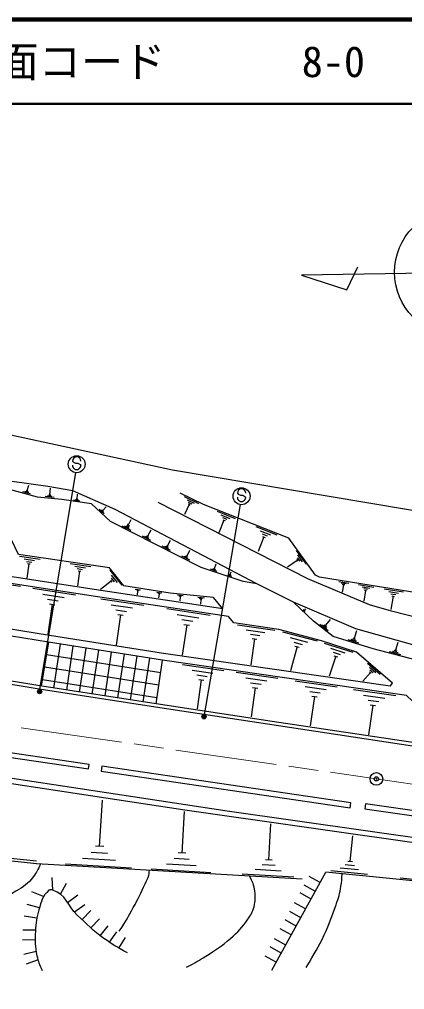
# Model space of a CAD drawing. Units: millimetres at full size, sheet at 1:1000; details may follow other scales. Extents: x 40000 to 680000, y 20000 to 380000.
# Drawn here: x 128098 to 173694, y 265045 to 380000 of the extents above; entities that cross this region are included whole.
import ezdxf
from ezdxf.enums import TextEntityAlignment as Align

# ---------------------------------------------------------------- set-up
doc = ezdxf.new("R2010")
doc.units = ezdxf.units.MM
doc.header["$LTSCALE"] = 1000
doc.header["$PDMODE"] = 32
doc.header["$PDSIZE"] = 500
doc.linetypes.add('CHAIN', pattern=[18.5, 12, -1.5, 3.5, -1.5])
for name, color, linetype, lineweight in [('M-BGD', 7, 'Continuous', 25), ('M-BMK', 2, 'CHAIN', 13), ('M-BMK-SRVR', 3, 'Continuous', 25), ('M-STR-STRC', 7, 'Continuous', 25), ('M-TTL', 2, 'Continuous', 140), ('M-TTL-LINE', 7, 'Continuous', 50)]:
    doc.layers.add(name, color=color, linetype=linetype, lineweight=lineweight)
doc.layers.add('M-TTL-TXT', color=7, linetype='Continuous')
doc.styles.add('ＭＳ ゴシック', font='')
doc.styles.get('ＭＳ ゴシック').set_extended_font_data('MS Gothic')

msp = doc.modelspace()

# ---------------------------------------------------------------- linework, layer by layer
at = {"layer": 'M-BGD'}
for p, q in [((166876, 347964), (168175, 350669)), ((194498, 350254), (161474, 349676)), ((161474, 349676), (166876, 347964)), ((129089, 324165), (128974, 324196)), ((129031, 324180), (129205, 324825)), ((131711, 323718), (131789, 324451)), ((129417, 323779), (128496, 324029)), ((129211, 323934), (128751, 324058)), ((129121, 324057), (128891, 324119)), ((132202, 323349), (131155, 323459)), ((131951, 323481), (131428, 323536)), ((131831, 323600), (131570, 323627)), ((131777, 323711), (131646, 323725)), ((135253, 322936), (134513, 323046)), ((135079, 323037), (134709, 323092)), ((134997, 323125), (134812, 323152)), ((134962, 323206), (134870, 323219)), ((134916, 323213), (134993, 323730)), ((147600, 323458), (149298, 322631)), ((147942, 323082), (148791, 322668)), ((138129, 321399), (137555, 321925)), ((138000, 321835), (138369, 322237)), ((148201, 322535), (147622, 321347)), ((148071, 322809), (148496, 322602)), ((148095, 322587), (148307, 322484)), ((138038, 321588), (137751, 321851)), ((138019, 321711), (137876, 321843)), ((138036, 321802), (137964, 321867)), ((140965, 320019), (141338, 320753)), ((151499, 321720), (153623, 320882)), ((151946, 321298), (153008, 320879)), ((152128, 320980), (152659, 320771)), ((141330, 319437), (140280, 319971)), ((141121, 319676), (140596, 319942)), ((152310, 320663), (151723, 319176)), ((152177, 320716), (152443, 320611)), ((156086, 319906), (158553, 318933)), ((143673, 318247), (142653, 318765)), ((143469, 318479), (142959, 318738)), ((143394, 318645), (143139, 318775)), ((143382, 318780), (143254, 318845)), ((143318, 318812), (143681, 319526)), ((157028, 318679), (156346, 316953)), ((156605, 319416), (157839, 318929)), ((156817, 319047), (157433, 318804)), ((156873, 318740), (157182, 318618)), ((145986, 317071), (144995, 317575)), ((145789, 317296), (145294, 317548)), ((145716, 317459), (145468, 317584)), ((145704, 317589), (145580, 317652)), ((145642, 317621), (145994, 318314)), ((128106, 316400), (130537, 316050)), ((148272, 315910), (147309, 316399)), ((148080, 316129), (147599, 316373)), ((148009, 316286), (147768, 316408)), ((147997, 316413), (147877, 316474)), ((147937, 316444), (148280, 317117)), ((160866, 317060), (162039, 315448)), ((160983, 316221), (161276, 315818)), ((160998, 316540), (161584, 315734)), ((128679, 316069), (129894, 315894)), ((128948, 315783), (129555, 315695)), ((129216, 315496), (128971, 313795)), ((129065, 315518), (129368, 315474)), ((134087, 315551), (136559, 315194)), ((134670, 315215), (135905, 315036)), ((151199, 314949), (151381, 315495)), ((160969, 315903), (159840, 315082)), ((160895, 316003), (161042, 315802)), ((134943, 314923), (135561, 314834)), ((135216, 314631), (134967, 312901)), ((135062, 314653), (135371, 314609)), ((138800, 314756), (140215, 312953)), ((138974, 314164), (139681, 313262)), ((151512, 314585), (150732, 314844)), ((151343, 314728), (150953, 314858)), ((151271, 314838), (151076, 314903)), ((151248, 314933), (151151, 314965)), ((153252, 314007), (152781, 314163)), ((153149, 314093), (152914, 314171)), ((153106, 314160), (152989, 314199)), ((153092, 314217), (153034, 314236)), ((153063, 314226), (153173, 314556)), ((123248, 313605), (128245, 312830)), ((138967, 313430), (137704, 312439)), ((138878, 313542), (139055, 313317)), ((138970, 313797), (139324, 313346)), ((165921, 313403), (167085, 313215)), ((166193, 313240), (166775, 313146)), ((166446, 312960), (166314, 312145)), ((166320, 313100), (166611, 313053)), ((166374, 312972), (166519, 312948)), ((168245, 313027), (170050, 312734)), ((168667, 312773), (169570, 312627)), ((129704, 312604), (134747, 311822)), ((130887, 311904), (133409, 311513)), ((141812, 312509), (142437, 312412)), ((141959, 312422), (142271, 312373)), ((142027, 312347), (142183, 312323)), ((142095, 312273), (142028, 311835)), ((142056, 312279), (142135, 312266)), ((144349, 312134), (144962, 312039)), ((144492, 312049), (144799, 312002)), ((144560, 311976), (144713, 311952)), ((144627, 311903), (144560, 311473)), ((144588, 311909), (144665, 311897)), ((146803, 311807), (147483, 311738)), ((146966, 311722), (147306, 311687)), ((147044, 311645), (147214, 311628)), ((147122, 311569), (147074, 311092)), ((147080, 311573), (147165, 311564)), ((149207, 311540), (149991, 311460)), ((169060, 312339), (168855, 311075)), ((168863, 312556), (169315, 312483)), ((168947, 312357), (169173, 312321)), ((171292, 312533), (173575, 312163)), ((171826, 312212), (172968, 312027)), ((172323, 311663), (172064, 310065)), ((172074, 311938), (172645, 311845)), ((172180, 311686), (172465, 311640)), ((131439, 311302), (132700, 311106)), ((131991, 310700), (131444, 307170)), ((131676, 310749), (132307, 310651)), ((137746, 311350), (142845, 310589)), ((138944, 310650), (141494, 310270)), ((149395, 311442), (149787, 311402)), ((149485, 311353), (149681, 311333)), ((149575, 311265), (149520, 310716)), ((149526, 311270), (149624, 311260)), ((139505, 310045), (140780, 309855)), ((140067, 309440), (139534, 305871)), ((139748, 309488), (140385, 309393)), ((145566, 310194), (150690, 309429)), ((146770, 309491), (149332, 309108)), ((161925, 309833), (161708, 310037)), ((161816, 309935), (162021, 310151)), ((147334, 308883), (148615, 308691)), ((147898, 308275), (147363, 304687)), ((147578, 308322), (148219, 308227)), ((153895, 308277), (158338, 307639)), ((164654, 307535), (163668, 308300)), ((164484, 307825), (163991, 308208)), ((164437, 308019), (164191, 308211)), ((164452, 308166), (164329, 308261)), ((164390, 308213), (164926, 308903)), ((154942, 307673), (157163, 307354)), ((155434, 307149), (156544, 306990)), ((159256, 307448), (163326, 306357)), ((167764, 306687), (168045, 307590)), ((132181, 300761), (132963, 305967)), ((155925, 306625), (155479, 303515)), ((155648, 306665), (156203, 306585)), ((160164, 306769), (162199, 306223)), ((160564, 306225), (161582, 305953)), ((164180, 306108), (167569, 305012)), ((168289, 306099), (166999, 306500)), ((168006, 306328), (167361, 306529)), ((167885, 306508), (167563, 306608)), ((167845, 306662), (167683, 306712)), ((172671, 305295), (172916, 306230)), ((144820, 302579), (131291, 304712)), ((133694, 300529), (134474, 305729)), ((135206, 300297), (135985, 305491)), ((136718, 300065), (137497, 305252)), ((138230, 299833), (139008, 305014)), ((139743, 299600), (140520, 304776)), ((160964, 305682), (160200, 302833)), ((160709, 305750), (161218, 305614)), ((164918, 305495), (166612, 304947)), ((165232, 305019), (166079, 304745)), ((173234, 304720), (171899, 305069)), ((172935, 304941), (172267, 305116)), ((172803, 305118), (172469, 305205)), ((172754, 305273), (172588, 305317)), ((141255, 299368), (142031, 304537)), ((142767, 299136), (143542, 304299)), ((147391, 303572), (152293, 302864)), ((165546, 304543), (164779, 302171)), ((165334, 304611), (165758, 304474)), ((169290, 303719), (170789, 302430)), ((144586, 301097), (131057, 303231)), ((148546, 302905), (150997, 302551)), ((153753, 302653), (158703, 301939)), ((169652, 302625), (168750, 301576)), ((169536, 303247), (170285, 302602)), ((169559, 302705), (169746, 302544)), ((169594, 302936), (169969, 302613)), ((144353, 299616), (130823, 301749)), ((149088, 302326), (150313, 302149)), ((149630, 301747), (149135, 298316)), ((149324, 301792), (149936, 301703)), ((154919, 301980), (157394, 301622)), ((155466, 301395), (156704, 301216)), ((160737, 301640), (165725, 300919)), ((156014, 300811), (155513, 297346)), ((155704, 300855), (156323, 300766)), ((161912, 300961), (164406, 300601)), ((162464, 300372), (163710, 300192)), ((167653, 300620), (172671, 299895)), ((163015, 299783), (162511, 296292)), ((162703, 299828), (163327, 299738)), ((168835, 299937), (171344, 299575)), ((169390, 299344), (170645, 299163)), ((169945, 298752), (169438, 295239)), ((169631, 298797), (170258, 298707)), ((137595, 282018), (137915, 287489)), ((147347, 281221), (147637, 286166)), ((157627, 280402), (157878, 284702)), ((167256, 280204), (167558, 283250)), ((138084, 281989), (137106, 282046)), ((130114, 280256), (121644, 281159)), ((139458, 280340), (135550, 280569)), ((138526, 281179), (136572, 281293)), ((148189, 280463), (146423, 280566)), ((147789, 281195), (146906, 281247)), ((141366, 279444), (133550, 279901)), ((149031, 279705), (145499, 279911)), ((158359, 279743), (156823, 279833)), ((158011, 280380), (157243, 280425)), ((168258, 279226), (166082, 279442)), ((167757, 279715), (166669, 279823)), ((167528, 280177), (166984, 280231)), ((132058, 276812), (131957, 278309)), ((150756, 278895), (143691, 279308)), ((160591, 278380), (154448, 278739)), ((159091, 279084), (156019, 279264)), ((157980, 267352), (164383, 278955)), ((163711, 277736), (162397, 278461)), ((169303, 278683), (164952, 279114)), ((177270, 277838), (173157, 278245)), ((132958, 276350), (133682, 277664)), ((163131, 276685), (161817, 277410)), ((130955, 276060), (129559, 276611)), ((133793, 275384), (135002, 276273)), ((162627, 275773), (161314, 276497)), ((130461, 274725), (129011, 275110)), ((134602, 274254), (135824, 275123)), ((161979, 274598), (160665, 275323)), ((130159, 273518), (128675, 273739)), ((135514, 273336), (136559, 274413)), ((161409, 273566), (160096, 274291)), ((136546, 272358), (137576, 273448)), ((137660, 271434), (138601, 272602)), ((160863, 272577), (159550, 273301)), ((129993, 272068), (128494, 272104)), ((138755, 270652), (139623, 271876)), ((160285, 271528), (158972, 272253)), ((129960, 270955), (128461, 270908)), ((139879, 269951), (140652, 271237)), ((159618, 270320), (158305, 271045)), ((130069, 269553), (128614, 269186)), ((158496, 268287), (157183, 269011)), ((159097, 269376), (157784, 270101)), ((130306, 268556), (128888, 268069))]:
    msp.add_line(p, q, dxfattribs=at)
for points in [[(202384, 290282), (203584, 290640), (204503, 291534), (205065, 292938), (205270, 294292), (203329, 297816), (202154, 298940), (199932, 300115), (175216, 305743), (167916, 307781), (160529, 310943), (156214, 313130), (139440, 321917), (134423, 324141), (131465, 324660), (114271, 327058), (111655, 327330), (101691, 330324), (87868, 336357), (83058, 338197)], [(156214, 313130), (154602, 313400), (149627, 315054), (138865, 320522), (136617, 322582), (133105, 323103), (130221, 323407), (123037, 325350), (121121, 325620), (116033, 325687), (111403, 326422), (101444, 329521), (98948, 330540), (87880, 335406), (82722, 337351)], [(528324, 337438), (519514, 333178), (508041, 327950), (495081, 323053), (485533, 319600), (474360, 316146), (457431, 312016), (447179, 310052), (428353, 307519), (413018, 306287), (397546, 306150), (383373, 306398), (353103, 308225), (223322, 315535), (187784, 319584), (146211, 326583), (117934, 332730)], [(152159, 310171), (151072, 311502), (145936, 312021), (140473, 312868), (138779, 315026), (127970, 316584), (126700, 319337), (121856, 320135), (116247, 321265), (110076, 322821), (104137, 324425), (97274, 326645), (92077, 328518), (85815, 331016), (81014, 333052)], [(152159, 310171), (136948, 312442), (121307, 314867), (115475, 316013), (105917, 318368), (99923, 320152), (93141, 322399), (86766, 324812), (79048, 328103)], [(172002, 300978), (172281, 301344), (167992, 305032), (163849, 306372), (158810, 307723), (153465, 308490), (152864, 309256), (136828, 311651), (121169, 314079), (115302, 315232), (105707, 317596), (99683, 319388), (92874, 321645), (86468, 324070), (78752, 327359)], [(183990, 307113), (181557, 309617), (179173, 311102), (178063, 311587), (163636, 313926), (163162, 314159), (159985, 318526), (149899, 322505), (147130, 323854)], [(172002, 300978), (145173, 304852), (131651, 306984), (119971, 308880), (111632, 310548), (103612, 312614), (95181, 315151), (88540, 317465), (84061, 319201), (76760, 322346)], [(214600, 288540), (211355, 291855), (208948, 294751), (207587, 297437), (206029, 299860), (204068, 301843), (202038, 302969), (200377, 303515), (176905, 308668), (172156, 309883), (169545, 310626), (162252, 313698), (144510, 322769)], [(131524, 306194), (119829, 308093), (111454, 309767), (103397, 311843), (94934, 314390), (88264, 316714), (83758, 318460), (76465, 321602)], [(298050, 276496), (253171, 282940), (232216, 286063), (232829, 285960), (229617, 286475), (229025, 286374), (188116, 292323), (158001, 296815), (144280, 298904), (130499, 301020), (119483, 302868), (114415, 303752), (108503, 304991), (101728, 306633), (97163, 307931), (91577, 309714), (87123, 311272), (81110, 313510), (77481, 314999), (74390, 316380)], [(297963, 275902), (253084, 282346), (237760, 284630), (232748, 285467), (229619, 285968), (229031, 285868), (201516, 289869), (174627, 293880), (144219, 298508), (130435, 300625), (119416, 302474), (114339, 303359), (108415, 304600), (101626, 306246), (95549, 307974), (91434, 309288), (86970, 310849), (80946, 313091), (77303, 314586), (74224, 315961)], [(199932, 300115), (185623, 300535), (178516, 304443), (176332, 304043), (175098, 304077), (169958, 305423), (165240, 306891), (162898, 308708), (160529, 310943)], [(144280, 298904), (145054, 304061), (131524, 306194), (130654, 300996)], [(214203, 277319), (190602, 280867), (177376, 282660), (152677, 286172), (120969, 291007), (112310, 292106), (102110, 294064), (88650, 297381), (69444, 303932)], [(204305, 296043), (203683, 294718), (202405, 294124), (196622, 294647), (176724, 297264), (173928, 299892), (145054, 304061)], [(69186, 303174), (87336, 296984), (101960, 293380), (110651, 291711), (120886, 290413), (147682, 286327), (177301, 282115), (190524, 280322), (214121, 276775), (214203, 277319)], [(161579, 278112), (130135, 279951), (113688, 281706), (96487, 284073), (82203, 288530), (75436, 292128), (67253, 298418)], [(188996, 265045), (194123, 276011), (164383, 278955)]]:
    msp.add_lwpolyline(points, dxfattribs=at)
for points in [[(136262, 291191), (136342, 291735), (107464, 295975), (107385, 295431)], [(167260, 286580), (167347, 287174), (137857, 291523), (137769, 290930)], [(198342, 282270), (198427, 282864), (169063, 287074), (168978, 286480)]]:
    msp.add_lwpolyline(points, close=True, dxfattribs=at)
msp.add_circle((179999, 350042), 7500, dxfattribs=at)
for points, knots in [([(130586, 279924), (130293, 279228), (130141, 278965), (129742, 278422), (129122, 277578), (128588, 277233), (127688, 276696), (126260, 275845), (125326, 275621), (123776, 275020), (122357, 274470), (121553, 274166), (120077, 273797), (118352, 273365), (117363, 273184), (115593, 273009), (113546, 272807), (112383, 272776), (110328, 272869), (108415, 272956), (107340, 273063), (105452, 273387), (104292, 273586), (103627, 273678), (102520, 274077), (101399, 274480), (100915, 275017), (99850, 275549), (98862, 276044), (98293, 276290), (97272, 276712), (96250, 277135), (95711, 277504), (94627, 277723), (93652, 277920), (93075, 277812), (92082, 277757), (91257, 277712), (90801, 277622), (89981, 277524), (88622, 277361), (87869, 277191), (86505, 277084), (85419, 276999), (84799, 276931), (83718, 277055), (82498, 277194), (81863, 277537), (80696, 277920), (79754, 278229), (79439, 278344), (78305, 278777)], [0, 0, 0, 0, 1, 1, 1, 2, 2, 2, 3, 3, 3, 4, 4, 4, 5, 5, 5, 6, 6, 6, 7, 7, 7, 8, 8, 8, 9, 9, 9, 10, 10, 10, 11, 11, 11, 12, 12, 12, 13, 13, 13, 14, 14, 14, 15, 15, 15, 16, 16, 16, 17, 17, 17, 17]), ([(139925, 271968), (140745, 273275), (140977, 273642), (141580, 274756), (142162, 275832), (142448, 276456), (142965, 277565), (143152, 277966), (143321, 278173), (143411, 278606), (143456, 278823), (143473, 278915), (143483, 279170)], [0, 0, 0, 0, 1, 1, 1, 2, 2, 2, 3, 3, 3, 4, 4, 4, 4]), ([(147877, 267705), (148970, 268277), (149284, 268456), (150152, 268995), (151351, 269740), (152032, 270165), (153089, 271100), (153982, 271891), (154453, 272391), (155126, 273375), (155492, 273911), (155728, 274227), (155871, 274860), (156033, 275572), (156067, 276004), (155962, 276726), (155857, 277442), (155707, 277751), (155350, 278476)], [0, 0, 0, 0, 1, 1, 1, 2, 2, 2, 3, 3, 3, 4, 4, 4, 5, 5, 5, 6, 6, 6, 6]), ([(162055, 267677), (163120, 269450), (163453, 269978), (164174, 271541), (164801, 272897), (165106, 273681), (165587, 275095), (165873, 275939), (166034, 276420), (166165, 277301), (166250, 277869), (166273, 278084), (166300, 278766)], [0, 0, 0, 0, 1, 1, 1, 2, 2, 2, 3, 3, 3, 4, 4, 4, 4]), ([(140885, 269393), (139558, 270115), (139145, 270365), (138107, 271105), (136770, 272059), (136135, 272745), (134949, 273883), (133789, 274996), (133600, 276356), (132058, 276812), (131882, 276864), (131726, 276935), (131587, 276814), (130826, 276147), (130669, 275486), (130403, 274510), (130140, 273547), (130024, 272985), (129990, 271987), (129951, 270838), (129901, 270166), (130177, 269050), (130350, 268352), (130441, 268067), (130776, 267310)], [0, 0, 0, 0, 1, 1, 1, 2, 2, 2, 3, 3, 3, 4, 4, 4, 5, 5, 5, 6, 6, 6, 7, 7, 7, 8, 8, 8, 8])]:
    msp.add_open_spline(points, degree=3, knots=knots, dxfattribs=at)
at = {"layer": 'M-BMK'}
msp.add_lwpolyline([(274738, 275179), (213441, 283801), (123259, 296802)], dxfattribs=at)
at = {"layer": 'M-BMK-SRVR'}
msp.add_circle((170363, 290011), 750, dxfattribs=at)
msp.add_point((170363, 290011), dxfattribs=at)
at = {"layer": 'M-STR-STRC'}
for p, q in [((134381, 327669), (134487, 327532)), ((134487, 327532), (134732, 327421)), ((134732, 327421), (135033, 327418)), ((135033, 327418), (135278, 327279)), ((135278, 327279), (135377, 327161)), ((130489, 300348), (134777, 326295)), ((153900, 323879), (154006, 323742)), ((154006, 323742), (154251, 323631)), ((154251, 323631), (154552, 323628)), ((154552, 323628), (154797, 323489)), ((154797, 323489), (154896, 323371)), ((149955, 297367), (154254, 322510))]:
    msp.add_line(p, q, dxfattribs=at)
for centre, radius in [((134878, 327290), 1000), ((154397, 323500), 1000), ((130489, 300348), 250), ((130489, 300348), 200), ((130489, 300348), 150), ((130489, 300348), 100), ((130489, 300348), 50), ((130489, 300348), 20), ((149955, 297367), 250), ((149955, 297367), 200), ((149955, 297367), 150), ((149955, 297367), 100), ((149955, 297367), 50), ((149955, 297367), 20)]:
    msp.add_circle(centre, radius, dxfattribs=at)
for centre, start, end in [((134881, 327665), 359.55488, 179.55488), ((134877, 327165), 179.55488, 359.55488), ((154400, 323875), 359.55488, 179.55488), ((154396, 323375), 179.55488, 359.55488)]:
    msp.add_arc(centre, 500, start, end, dxfattribs=at)
for p in [(130489, 300348), (149955, 297367)]:
    msp.add_point(p, dxfattribs=at)
at = {"layer": 'M-TTL'}
for p, q in [((680000, 380000), (40000, 380000)), ((141043, 319847), (140781, 319980)), ((141031, 319985), (140900, 320052))]:
    msp.add_line(p, q, dxfattribs=at)
at = {"layer": 'M-TTL-LINE'}
msp.add_line((40000, 370000), (680000, 370000), dxfattribs=at)

# ---------------------------------------------------------------- texts
at = {"layer": 'M-TTL-TXT', "style": 'ＭＳ ゴシック'}
for s, p in [('図面コード', (120380, 375000)), ('8-0', (161521, 375000))]:
    msp.add_text(s, height=3666, dxfattribs=at).set_placement(p, align=Align.MIDDLE_LEFT)

doc.saveas('drawing.dxf')
